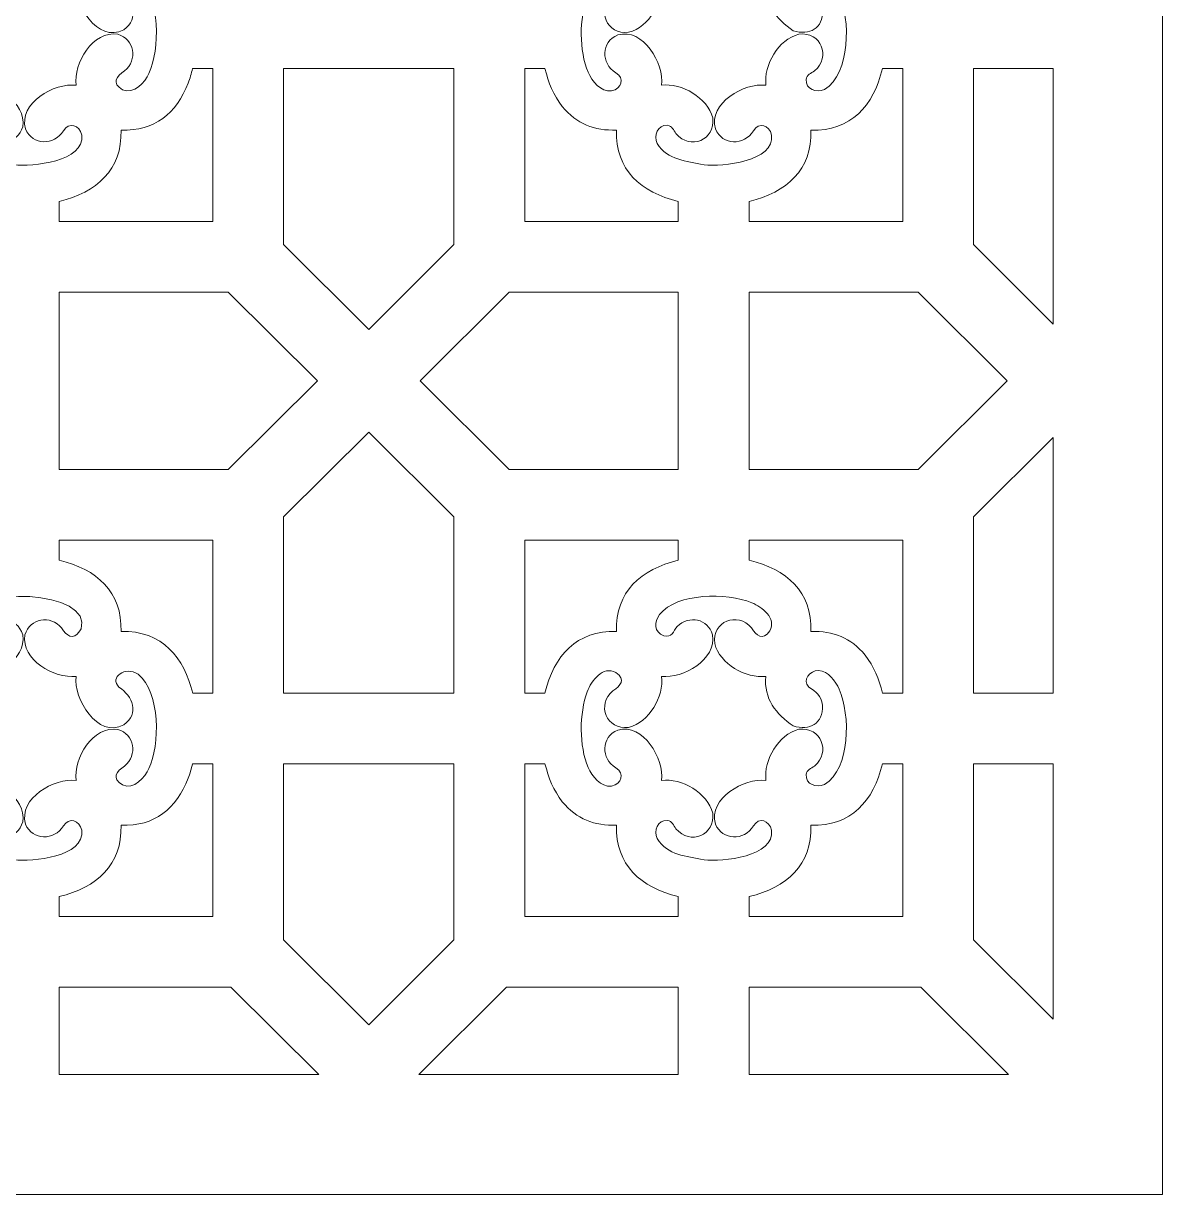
# Model space of a CAD drawing. Header units: centimetres. Extents: x -7 to 6.2, y -13 to 12.8.
# Drawn here: x -0.43 to 6.16, y -12.95 to -6.17 of the extents above; entities that cross this region are included whole.
import ezdxf

# ---------------------------------------------------------------- set-up
doc = ezdxf.new("R2010")
doc.units = ezdxf.units.CM
doc.header["$MEASUREMENT"] = 0
doc.layers.add('layer 1', color=7, linetype='Continuous')

msp = doc.modelspace()

# ---------------------------------------------------------------- linework, layer by layer
at = {"layer": 'layer 1', "color": 242, "lineweight": 9}
for points, knots in [([(-7.02259, -12.95048), (-7.02259, -12.95048), (-7.02259, 12.77843), (-7.02259, 12.77843), (-7.02259, 12.77843), (-7.02259, 12.77843), (6.15555, 12.77843), (6.15555, 12.77843), (6.15555, 12.77843), (6.15555, 12.77843), (6.15555, -12.95048), (6.15555, -12.95048), (6.15555, -12.95048), (6.15555, -12.95048), (-7.02259, -12.95048), (-7.02259, -12.95048)], [0, 0, 0, 0, 0.2, 0.2, 0.2, 0.2, 0.4, 0.4, 0.4, 0.4, 0.6, 0.6, 0.6, 0.6, 1, 1, 1, 1]), ([(-1.16327, -6.01751), (-1.20852, -6.14046), (-1.21087, -6.33498), (-1.15766, -6.45576), (-1.15766, -6.45576), (-1.06972, -6.65535), (-0.89625, -6.51973), (-0.99736, -6.45835), (-0.99736, -6.45835), (-1.08393, -6.4058), (-1.08476, -6.27966), (-0.98677, -6.23967), (-0.98677, -6.23967), (-0.83732, -6.19734), (-0.71756, -6.40614), (-0.73331, -6.53098), (-0.73331, -6.53098), (-0.60998, -6.51542), (-0.41312, -6.62786), (-0.43765, -6.77156), (-0.43765, -6.77156), (-0.46557, -6.86951), (-0.5855, -6.8873), (-0.65006, -6.81089), (-0.65006, -6.81089), (-0.68118, -6.76521), (-0.72035, -6.73284), (-0.75945, -6.79946), (-0.75945, -6.79946), (-0.79043, -6.86651), (-0.71605, -6.92562), (-0.66435, -6.95102), (-0.66435, -6.95102), (-0.66435, -6.95102), (-0.48743, -6.99137), (-0.48743, -6.99137), (-0.48743, -6.99137), (-0.38349, -7.00221), (-0.07726, -6.97412), (-0.09629, -6.81908), (-0.09629, -6.81908), (-0.10979, -6.76107), (-0.17008, -6.74178), (-0.20202, -6.79419), (-0.20202, -6.79419), (-0.25485, -6.88091), (-0.38159, -6.88071), (-0.42139, -6.78362), (-0.42139, -6.78362), (-0.46383, -6.63493), (-0.25417, -6.5148), (-0.12916, -6.53098), (-0.12916, -6.53098), (-0.14482, -6.40525), (-0.03188, -6.2118), (0.11217, -6.23623), (0.11217, -6.23623), (0.21043, -6.26405), (0.22829, -6.38365), (0.15162, -6.44798), (0.15162, -6.44798), (0.10579, -6.47902), (0.07337, -6.51802), (0.14016, -6.55703), (0.14016, -6.55703), (0.20672, -6.58756), (0.26847, -6.51306), (0.2922, -6.46223), (0.2922, -6.46223), (0.35581, -6.32601), (0.36014, -6.02343), (0.22942, -5.91686), (0.22942, -5.91686), (0.15562, -5.86678), (0.06183, -5.93489), (0.119, -5.99056), (0.119, -5.99056), (0.1988, -6.04476), (0.24024, -6.14345), (0.1466, -6.20941), (0.1466, -6.20941), (-0.00551, -6.29259), (-0.1449, -6.05655), (-0.12916, -5.92871), (-0.12916, -5.92871), (-0.25534, -5.94414), (-0.44929, -5.8319), (-0.42483, -5.68813), (-0.42483, -5.68813), (-0.3969, -5.59017), (-0.2769, -5.57235), (-0.21241, -5.64881), (-0.21241, -5.64881), (-0.18283, -5.69224), (-0.1498, -5.72589), (-0.10653, -5.66619), (-0.10653, -5.66619), (-0.10653, -5.66619), (-0.10013, -5.65394), (-0.10013, -5.65394), (-0.10013, -5.65394), (-0.02445, -5.43444), (-0.74492, -5.38562), (-0.76718, -5.62609), (-0.76718, -5.62609), (-0.76616, -5.69365), (-0.69917, -5.72216), (-0.66047, -5.6655), (-0.66047, -5.6655), (-0.60897, -5.56979), (-0.46725, -5.58422), (-0.43765, -5.68812), (-0.43765, -5.68812), (-0.41306, -5.8322), (-0.6092, -5.94398), (-0.73331, -5.92871), (-0.73331, -5.92871), (-0.71726, -6.05433), (-0.83083, -6.24779), (-0.97465, -6.22345), (-0.97465, -6.22345), (-1.0729, -6.19558), (-1.09079, -6.07601), (-1.01409, -6.01169), (-1.01409, -6.01169), (-0.97052, -5.9822), (-0.93675, -5.94927), (-0.99665, -5.90614), (-0.99665, -5.90614), (-1.07405, -5.86587), (-1.13787, -5.95369), (-1.16327, -6.01751)], [0, 0, 0, 0, 0.0294118, 0.0294118, 0.0294118, 0.0294118, 0.0588235, 0.0588235, 0.0588235, 0.0588235, 0.0882353, 0.0882353, 0.0882353, 0.0882353, 0.1176471, 0.1176471, 0.1176471, 0.1176471, 0.1470588, 0.1470588, 0.1470588, 0.1470588, 0.1764706, 0.1764706, 0.1764706, 0.1764706, 0.2058824, 0.2058824, 0.2058824, 0.2058824, 0.2352941, 0.2352941, 0.2352941, 0.2352941, 0.2647059, 0.2647059, 0.2647059, 0.2647059, 0.2941176, 0.2941176, 0.2941176, 0.2941176, 0.3235294, 0.3235294, 0.3235294, 0.3235294, 0.3529412, 0.3529412, 0.3529412, 0.3529412, 0.3823529, 0.3823529, 0.3823529, 0.3823529, 0.4117647, 0.4117647, 0.4117647, 0.4117647, 0.4411765, 0.4411765, 0.4411765, 0.4411765, 0.4705882, 0.4705882, 0.4705882, 0.4705882, 0.5, 0.5, 0.5, 0.5, 0.5294118, 0.5294118, 0.5294118, 0.5294118, 0.5588235, 0.5588235, 0.5588235, 0.5588235, 0.5882353, 0.5882353, 0.5882353, 0.5882353, 0.6176471, 0.6176471, 0.6176471, 0.6176471, 0.6470588, 0.6470588, 0.6470588, 0.6470588, 0.6764706, 0.6764706, 0.6764706, 0.6764706, 0.7058824, 0.7058824, 0.7058824, 0.7058824, 0.7352941, 0.7352941, 0.7352941, 0.7352941, 0.7647059, 0.7647059, 0.7647059, 0.7647059, 0.7941176, 0.7941176, 0.7941176, 0.7941176, 0.8235294, 0.8235294, 0.8235294, 0.8235294, 0.8529412, 0.8529412, 0.8529412, 0.8529412, 0.8823529, 0.8823529, 0.8823529, 0.8823529, 0.9117647, 0.9117647, 0.9117647, 0.9117647, 0.9411765, 0.9411765, 0.9411765, 0.9411765, 1, 1, 1, 1]), ([(2.82737, -6.01751), (2.78106, -6.14336), (2.78009, -6.33229), (2.83298, -6.45576), (2.83298, -6.45576), (2.8566, -6.50698), (2.90502, -6.57153), (2.9683, -6.56375), (2.9683, -6.56375), (3.02653, -6.55029), (3.04657, -6.49082), (2.99328, -6.45835), (2.99328, -6.45835), (2.90598, -6.40515), (2.90587, -6.27966), (3.00387, -6.23967), (3.00387, -6.23967), (3.15329, -6.19734), (3.27308, -6.40612), (3.25733, -6.53098), (3.25733, -6.53098), (3.37479, -6.51616), (3.52313, -6.60317), (3.55389, -6.72044), (3.55389, -6.72044), (3.57004, -6.8491), (3.42243, -6.90774), (3.34058, -6.81089), (3.34058, -6.81089), (3.32651, -6.79024), (3.31887, -6.76729), (3.29148, -6.7625), (3.29148, -6.7625), (3.23311, -6.75937), (3.21304, -6.82241), (3.23271, -6.86789), (3.23271, -6.86789), (3.29391, -6.96662), (3.39869, -6.96753), (3.50321, -6.99137), (3.50321, -6.99137), (3.61055, -7.00256), (3.91307, -6.97156), (3.89436, -6.81908), (3.89436, -6.81908), (3.88085, -6.76104), (3.82119, -6.74107), (3.78863, -6.79419), (3.78863, -6.79419), (3.73504, -6.88158), (3.60904, -6.88067), (3.56926, -6.78362), (3.56926, -6.78362), (3.52681, -6.63494), (3.73645, -6.51479), (3.86148, -6.53098), (3.86148, -6.53098), (3.8467, -6.4123), (3.93354, -6.26605), (4.05154, -6.23533), (4.05154, -6.23533), (4.18057, -6.21925), (4.23948, -6.36641), (4.14226, -6.44798), (4.14226, -6.44798), (4.12156, -6.462), (4.09854, -6.46962), (4.09373, -6.49692), (4.09373, -6.49692), (4.09062, -6.55511), (4.1538, -6.57512), (4.19945, -6.55552), (4.19945, -6.55552), (4.35229, -6.46127), (4.34902, -6.15151), (4.28582, -6.00391), (4.28582, -6.00391), (4.26363, -5.95573), (4.22249, -5.90023), (4.16505, -5.89495), (4.16505, -5.89495), (4.11584, -5.89572), (4.06755, -5.94958), (4.10964, -5.99056), (4.10964, -5.99056), (4.15232, -6.01955), (4.18035, -6.03886), (4.18916, -6.09561), (4.18916, -6.09561), (4.19275, -6.20476), (4.11319, -6.24348), (4.01892, -6.21587), (4.01892, -6.21587), (3.92198, -6.14749), (3.84566, -6.05722), (3.86148, -5.92871), (3.86148, -5.92871), (3.74238, -5.94327), (3.59571, -5.857), (3.5649, -5.73923), (3.5649, -5.73923), (3.54882, -5.61057), (3.69647, -5.55186), (3.77823, -5.64881), (3.77823, -5.64881), (3.8078, -5.69222), (3.84083, -5.72591), (3.88411, -5.66619), (3.88411, -5.66619), (3.92332, -5.59116), (3.83925, -5.52833), (3.77935, -5.50285), (3.77935, -5.50285), (3.63293, -5.4451), (3.35046, -5.44308), (3.24545, -5.57124), (3.24545, -5.57124), (3.21537, -5.6153), (3.21211, -5.67138), (3.27054, -5.6946), (3.27054, -5.6946), (3.3161, -5.70754), (3.32579, -5.66631), (3.34816, -5.63982), (3.34816, -5.63982), (3.41616, -5.57391), (3.52635, -5.59459), (3.55299, -5.68812), (3.55299, -5.68812), (3.57758, -5.83222), (3.3814, -5.94398), (3.25733, -5.92871), (3.25733, -5.92871), (3.27247, -6.04718), (3.1849, -6.19374), (3.06726, -6.22436), (3.06726, -6.22436), (2.93817, -6.24039), (2.87934, -6.09321), (2.97655, -6.01169), (2.97655, -6.01169), (3.02011, -5.98221), (3.05389, -5.94927), (2.99399, -5.90614), (2.99399, -5.90614), (2.91666, -5.86593), (2.8526, -5.9541), (2.82737, -6.01751)], [0, 0, 0, 0, 0.0263158, 0.0263158, 0.0263158, 0.0263158, 0.0526316, 0.0526316, 0.0526316, 0.0526316, 0.0789474, 0.0789474, 0.0789474, 0.0789474, 0.1052632, 0.1052632, 0.1052632, 0.1052632, 0.1315789, 0.1315789, 0.1315789, 0.1315789, 0.1578947, 0.1578947, 0.1578947, 0.1578947, 0.1842105, 0.1842105, 0.1842105, 0.1842105, 0.2105263, 0.2105263, 0.2105263, 0.2105263, 0.2368421, 0.2368421, 0.2368421, 0.2368421, 0.2631579, 0.2631579, 0.2631579, 0.2631579, 0.2894737, 0.2894737, 0.2894737, 0.2894737, 0.3157895, 0.3157895, 0.3157895, 0.3157895, 0.3421053, 0.3421053, 0.3421053, 0.3421053, 0.3684211, 0.3684211, 0.3684211, 0.3684211, 0.3947368, 0.3947368, 0.3947368, 0.3947368, 0.4210526, 0.4210526, 0.4210526, 0.4210526, 0.4473684, 0.4473684, 0.4473684, 0.4473684, 0.4736842, 0.4736842, 0.4736842, 0.4736842, 0.5, 0.5, 0.5, 0.5, 0.5263158, 0.5263158, 0.5263158, 0.5263158, 0.5526316, 0.5526316, 0.5526316, 0.5526316, 0.5789474, 0.5789474, 0.5789474, 0.5789474, 0.6052632, 0.6052632, 0.6052632, 0.6052632, 0.6315789, 0.6315789, 0.6315789, 0.6315789, 0.6578947, 0.6578947, 0.6578947, 0.6578947, 0.6842105, 0.6842105, 0.6842105, 0.6842105, 0.7105263, 0.7105263, 0.7105263, 0.7105263, 0.7368421, 0.7368421, 0.7368421, 0.7368421, 0.7631579, 0.7631579, 0.7631579, 0.7631579, 0.7894737, 0.7894737, 0.7894737, 0.7894737, 0.8157895, 0.8157895, 0.8157895, 0.8157895, 0.8421053, 0.8421053, 0.8421053, 0.8421053, 0.8684211, 0.8684211, 0.8684211, 0.8684211, 0.8947368, 0.8947368, 0.8947368, 0.8947368, 0.9210526, 0.9210526, 0.9210526, 0.9210526, 0.9473684, 0.9473684, 0.9473684, 0.9473684, 1, 1, 1, 1]), ([(0.54428, -6.4341), (0.54428, -6.4341), (0.6616, -6.4341), (0.6616, -6.4341), (0.6616, -6.4341), (0.6616, -6.4341), (0.6616, -7.3192), (0.6616, -7.3192), (0.6616, -7.3192), (0.6616, -7.3192), (-0.22627, -7.3192), (-0.22627, -7.3192), (-0.22627, -7.3192), (-0.22627, -7.3192), (-0.22627, -7.20308), (-0.22627, -7.20308), (-0.22627, -7.20308), (-0.0111, -7.15071), (0.1393, -7.02144), (0.13097, -6.79031), (0.13097, -6.79031), (0.3258, -6.79723), (0.44993, -6.69517), (0.52008, -6.518), (0.52008, -6.518), (0.52945, -6.49156), (0.53754, -6.4634), (0.54428, -6.4341)], [0, 0, 0, 0, 0.125, 0.125, 0.125, 0.125, 0.25, 0.25, 0.25, 0.25, 0.375, 0.375, 0.375, 0.375, 0.5, 0.5, 0.5, 0.5, 0.625, 0.625, 0.625, 0.625, 0.75, 0.75, 0.75, 0.75, 1, 1, 1, 1]), ([(1.07139, -6.4341), (1.07139, -6.4341), (2.05692, -6.4341), (2.05692, -6.4341), (2.05692, -6.4341), (2.05692, -6.4341), (2.05692, -7.45347), (2.05692, -7.45347), (2.05692, -7.45347), (2.05692, -7.45347), (1.56415, -7.9447), (1.56415, -7.9447), (1.56415, -7.9447), (1.56415, -7.9447), (1.07139, -7.45347), (1.07139, -7.45347), (1.07139, -7.45347), (1.07139, -7.45347), (1.07139, -6.4341), (1.07139, -6.4341)], [0, 0, 0, 0, 0.1666667, 0.1666667, 0.1666667, 0.1666667, 0.3333333, 0.3333333, 0.3333333, 0.3333333, 0.5, 0.5, 0.5, 0.5, 0.6666667, 0.6666667, 0.6666667, 0.6666667, 1, 1, 1, 1]), ([(2.46671, -6.4341), (2.46671, -6.4341), (2.5831, -6.4341), (2.5831, -6.4341), (2.5831, -6.4341), (2.60316, -6.51602), (2.63277, -6.58728), (2.68354, -6.65466), (2.68354, -6.65466), (2.76756, -6.75448), (2.86786, -6.79491), (2.99718, -6.79031), (2.99718, -6.79031), (2.98894, -7.0208), (3.13917, -7.15191), (3.35458, -7.20289), (3.35458, -7.20289), (3.35458, -7.20289), (3.35458, -7.3192), (3.35458, -7.3192), (3.35458, -7.3192), (3.35458, -7.3192), (2.46671, -7.3192), (2.46671, -7.3192), (2.46671, -7.3192), (2.46671, -7.3192), (2.46671, -6.4341), (2.46671, -6.4341)], [0, 0, 0, 0, 0.125, 0.125, 0.125, 0.125, 0.25, 0.25, 0.25, 0.25, 0.375, 0.375, 0.375, 0.375, 0.5, 0.5, 0.5, 0.5, 0.625, 0.625, 0.625, 0.625, 0.75, 0.75, 0.75, 0.75, 1, 1, 1, 1]), ([(4.53548, -6.4341), (4.53548, -6.4341), (4.65224, -6.4341), (4.65224, -6.4341), (4.65224, -6.4341), (4.65224, -6.4341), (4.65224, -7.3192), (4.65224, -7.3192), (4.65224, -7.3192), (4.65224, -7.3192), (3.76437, -7.3192), (3.76437, -7.3192), (3.76437, -7.3192), (3.76437, -7.3192), (3.76437, -7.20308), (3.76437, -7.20308), (3.76437, -7.20308), (3.97951, -7.15072), (4.12994, -7.02145), (4.12161, -6.79031), (4.12161, -6.79031), (4.35279, -6.79852), (4.48433, -6.6488), (4.53548, -6.4341)], [0, 0, 0, 0, 0.1428571, 0.1428571, 0.1428571, 0.1428571, 0.2857143, 0.2857143, 0.2857143, 0.2857143, 0.4285714, 0.4285714, 0.4285714, 0.4285714, 0.5714286, 0.5714286, 0.5714286, 0.5714286, 0.7142857, 0.7142857, 0.7142857, 0.7142857, 1, 1, 1, 1]), ([(5.52302, -6.4341), (5.52302, -6.4341), (5.06203, -6.4341), (5.06203, -6.4341), (5.06203, -6.4341), (5.06203, -6.4341), (5.06203, -7.45347), (5.06203, -7.45347), (5.06203, -7.45347), (5.06203, -7.45347), (5.52302, -7.91302), (5.52302, -7.91302), (5.52302, -7.91302), (5.52302, -7.91302), (5.52302, -6.4341), (5.52302, -6.4341)], [0, 0, 0, 0, 0.2, 0.2, 0.2, 0.2, 0.4, 0.4, 0.4, 0.4, 0.6, 0.6, 0.6, 0.6, 1, 1, 1, 1]), ([(-0.22627, -7.72771), (-0.22627, -7.72771), (-0.22627, -8.75475), (-0.22627, -8.75475), (-0.22627, -8.75475), (-0.22627, -8.75475), (0.75156, -8.75475), (0.75156, -8.75475), (0.75156, -8.75475), (0.75156, -8.75475), (1.26669, -8.24123), (1.26669, -8.24123), (1.26669, -8.24123), (1.26669, -8.24123), (0.75156, -7.72771), (0.75156, -7.72771), (0.75156, -7.72771), (0.75156, -7.72771), (-0.22627, -7.72771), (-0.22627, -7.72771)], [0, 0, 0, 0, 0.1666667, 0.1666667, 0.1666667, 0.1666667, 0.3333333, 0.3333333, 0.3333333, 0.3333333, 0.5, 0.5, 0.5, 0.5, 0.6666667, 0.6666667, 0.6666667, 0.6666667, 1, 1, 1, 1]), ([(3.35458, -8.75475), (3.35458, -8.75475), (3.35458, -7.72771), (3.35458, -7.72771), (3.35458, -7.72771), (3.35458, -7.72771), (2.37674, -7.72771), (2.37674, -7.72771), (2.37674, -7.72771), (2.37674, -7.72771), (1.86161, -8.24123), (1.86161, -8.24123), (1.86161, -8.24123), (1.86161, -8.24123), (2.37674, -8.75475), (2.37674, -8.75475), (2.37674, -8.75475), (2.37674, -8.75475), (3.35458, -8.75475), (3.35458, -8.75475)], [0, 0, 0, 0, 0.1666667, 0.1666667, 0.1666667, 0.1666667, 0.3333333, 0.3333333, 0.3333333, 0.3333333, 0.5, 0.5, 0.5, 0.5, 0.6666667, 0.6666667, 0.6666667, 0.6666667, 1, 1, 1, 1]), ([(3.76437, -7.72771), (3.76437, -7.72771), (3.76437, -8.75475), (3.76437, -8.75475), (3.76437, -8.75475), (3.76437, -8.75475), (4.7422, -8.75475), (4.7422, -8.75475), (4.7422, -8.75475), (4.7422, -8.75475), (5.25733, -8.24123), (5.25733, -8.24123), (5.25733, -8.24123), (5.25733, -8.24123), (4.7422, -7.72771), (4.7422, -7.72771), (4.7422, -7.72771), (4.7422, -7.72771), (3.76437, -7.72771), (3.76437, -7.72771)], [0, 0, 0, 0, 0.1666667, 0.1666667, 0.1666667, 0.1666667, 0.3333333, 0.3333333, 0.3333333, 0.3333333, 0.5, 0.5, 0.5, 0.5, 0.6666667, 0.6666667, 0.6666667, 0.6666667, 1, 1, 1, 1]), ([(2.05692, -10.04836), (2.05692, -10.04836), (1.07139, -10.04836), (1.07139, -10.04836), (1.07139, -10.04836), (1.07139, -10.04836), (1.07139, -9.029), (1.07139, -9.029), (1.07139, -9.029), (1.07139, -9.029), (1.56415, -8.53777), (1.56415, -8.53777), (1.56415, -8.53777), (1.56415, -8.53777), (2.05692, -9.029), (2.05692, -9.029), (2.05692, -9.029), (2.05692, -9.029), (2.05692, -10.04836), (2.05692, -10.04836)], [0, 0, 0, 0, 0.1666667, 0.1666667, 0.1666667, 0.1666667, 0.3333333, 0.3333333, 0.3333333, 0.3333333, 0.5, 0.5, 0.5, 0.5, 0.6666667, 0.6666667, 0.6666667, 0.6666667, 1, 1, 1, 1]), ([(5.52302, -8.56944), (5.52302, -8.56944), (5.06203, -9.029), (5.06203, -9.029), (5.06203, -9.029), (5.06203, -9.029), (5.06203, -10.04836), (5.06203, -10.04836), (5.06203, -10.04836), (5.06203, -10.04836), (5.52302, -10.04836), (5.52302, -10.04836), (5.52302, -10.04836), (5.52302, -10.04836), (5.52302, -8.56944), (5.52302, -8.56944)], [0, 0, 0, 0, 0.2, 0.2, 0.2, 0.2, 0.4, 0.4, 0.4, 0.4, 0.6, 0.6, 0.6, 0.6, 1, 1, 1, 1]), ([(0.6616, -10.04836), (0.6616, -10.04836), (0.54547, -10.04836), (0.54547, -10.04836), (0.54547, -10.04836), (0.49791, -9.84721), (0.37034, -9.68359), (0.13097, -9.69215), (0.13097, -9.69215), (0.13927, -9.46176), (-0.01099, -9.33056), (-0.22627, -9.27961), (-0.22627, -9.27961), (-0.22627, -9.27961), (-0.22627, -9.16326), (-0.22627, -9.16326), (-0.22627, -9.16326), (-0.22627, -9.16326), (0.6616, -9.16326), (0.6616, -9.16326), (0.6616, -9.16326), (0.6616, -9.16326), (0.6616, -10.04836), (0.6616, -10.04836)], [0, 0, 0, 0, 0.1428571, 0.1428571, 0.1428571, 0.1428571, 0.2857143, 0.2857143, 0.2857143, 0.2857143, 0.4285714, 0.4285714, 0.4285714, 0.4285714, 0.5714286, 0.5714286, 0.5714286, 0.5714286, 0.7142857, 0.7142857, 0.7142857, 0.7142857, 1, 1, 1, 1]), ([(2.58307, -10.04836), (2.58307, -10.04836), (2.46671, -10.04836), (2.46671, -10.04836), (2.46671, -10.04836), (2.46671, -10.04836), (2.46671, -9.16326), (2.46671, -9.16326), (2.46671, -9.16326), (2.46671, -9.16326), (3.35458, -9.16326), (3.35458, -9.16326), (3.35458, -9.16326), (3.35458, -9.16326), (3.35458, -9.27935), (3.35458, -9.27935), (3.35458, -9.27935), (3.13953, -9.33167), (2.98893, -9.46121), (2.99718, -9.69215), (2.99718, -9.69215), (2.76556, -9.68386), (2.635, -9.83381), (2.58307, -10.04836)], [0, 0, 0, 0, 0.1428571, 0.1428571, 0.1428571, 0.1428571, 0.2857143, 0.2857143, 0.2857143, 0.2857143, 0.4285714, 0.4285714, 0.4285714, 0.4285714, 0.5714286, 0.5714286, 0.5714286, 0.5714286, 0.7142857, 0.7142857, 0.7142857, 0.7142857, 1, 1, 1, 1]), ([(4.65224, -10.04836), (4.65224, -10.04836), (4.5357, -10.04836), (4.5357, -10.04836), (4.5357, -10.04836), (4.51566, -9.96652), (4.48616, -9.89555), (4.43559, -9.8282), (4.43559, -9.8282), (4.35154, -9.72809), (4.25111, -9.68752), (4.12161, -9.69215), (4.12161, -9.69215), (4.12992, -9.46175), (3.97963, -9.33056), (3.76437, -9.27961), (3.76437, -9.27961), (3.76437, -9.27961), (3.76437, -9.16326), (3.76437, -9.16326), (3.76437, -9.16326), (3.76437, -9.16326), (4.65224, -9.16326), (4.65224, -9.16326), (4.65224, -9.16326), (4.65224, -9.16326), (4.65224, -10.04836), (4.65224, -10.04836)], [0, 0, 0, 0, 0.125, 0.125, 0.125, 0.125, 0.25, 0.25, 0.25, 0.25, 0.375, 0.375, 0.375, 0.375, 0.5, 0.5, 0.5, 0.5, 0.625, 0.625, 0.625, 0.625, 0.75, 0.75, 0.75, 0.75, 1, 1, 1, 1]), ([(-1.16327, -10.04029), (-1.20852, -10.16324), (-1.21087, -10.35775), (-1.15766, -10.47853), (-1.15766, -10.47853), (-1.06972, -10.67812), (-0.89625, -10.54251), (-0.99736, -10.48113), (-0.99736, -10.48113), (-1.08393, -10.42857), (-1.08476, -10.30243), (-0.98677, -10.26244), (-0.98677, -10.26244), (-0.83732, -10.22011), (-0.71756, -10.42891), (-0.73331, -10.55375), (-0.73331, -10.55375), (-0.60998, -10.53819), (-0.41312, -10.65064), (-0.43765, -10.79434), (-0.43765, -10.79434), (-0.46557, -10.89228), (-0.5855, -10.91007), (-0.65006, -10.83367), (-0.65006, -10.83367), (-0.68118, -10.78798), (-0.72035, -10.75562), (-0.75945, -10.82224), (-0.75945, -10.82224), (-0.79043, -10.88929), (-0.71605, -10.9484), (-0.66435, -10.9738), (-0.66435, -10.9738), (-0.66435, -10.9738), (-0.48743, -11.01415), (-0.48743, -11.01415), (-0.48743, -11.01415), (-0.38349, -11.02498), (-0.07726, -10.9969), (-0.09629, -10.84185), (-0.09629, -10.84185), (-0.10979, -10.78385), (-0.17008, -10.76455), (-0.20202, -10.81696), (-0.20202, -10.81696), (-0.25485, -10.90368), (-0.38159, -10.90348), (-0.42139, -10.8064), (-0.42139, -10.8064), (-0.46383, -10.65771), (-0.25417, -10.53757), (-0.12916, -10.55375), (-0.12916, -10.55375), (-0.14482, -10.42802), (-0.03188, -10.23458), (0.11217, -10.25901), (0.11217, -10.25901), (0.21043, -10.28682), (0.22829, -10.40643), (0.15162, -10.47076), (0.15162, -10.47076), (0.10579, -10.50179), (0.07337, -10.54079), (0.14016, -10.5798), (0.14016, -10.5798), (0.20672, -10.61034), (0.26847, -10.53584), (0.2922, -10.485), (0.2922, -10.485), (0.35581, -10.34878), (0.36014, -10.0462), (0.22942, -9.93964), (0.22942, -9.93964), (0.15562, -9.88956), (0.06183, -9.95766), (0.119, -10.01333), (0.119, -10.01333), (0.1988, -10.06753), (0.24024, -10.16622), (0.1466, -10.23219), (0.1466, -10.23219), (-0.00551, -10.31537), (-0.1449, -10.07933), (-0.12916, -9.95148), (-0.12916, -9.95148), (-0.25534, -9.96691), (-0.44929, -9.85468), (-0.42483, -9.71091), (-0.42483, -9.71091), (-0.3969, -9.61295), (-0.2769, -9.59512), (-0.21241, -9.67159), (-0.21241, -9.67159), (-0.18283, -9.71502), (-0.1498, -9.74866), (-0.10653, -9.68896), (-0.10653, -9.68896), (-0.10653, -9.68896), (-0.10013, -9.67671), (-0.10013, -9.67671), (-0.10013, -9.67671), (-0.02445, -9.45722), (-0.74492, -9.40839), (-0.76718, -9.64887), (-0.76718, -9.64887), (-0.76616, -9.71642), (-0.69917, -9.74493), (-0.66047, -9.68828), (-0.66047, -9.68828), (-0.60897, -9.59257), (-0.46725, -9.607), (-0.43765, -9.7109), (-0.43765, -9.7109), (-0.41306, -9.85497), (-0.6092, -9.96675), (-0.73331, -9.95148), (-0.73331, -9.95148), (-0.71726, -10.0771), (-0.83083, -10.27056), (-0.97465, -10.24623), (-0.97465, -10.24623), (-1.0729, -10.21836), (-1.09079, -10.09878), (-1.01409, -10.03447), (-1.01409, -10.03447), (-0.97052, -10.00497), (-0.93675, -9.97205), (-0.99665, -9.92892), (-0.99665, -9.92892), (-1.07405, -9.88864), (-1.13787, -9.97646), (-1.16327, -10.04029)], [0, 0, 0, 0, 0.0294118, 0.0294118, 0.0294118, 0.0294118, 0.0588235, 0.0588235, 0.0588235, 0.0588235, 0.0882353, 0.0882353, 0.0882353, 0.0882353, 0.1176471, 0.1176471, 0.1176471, 0.1176471, 0.1470588, 0.1470588, 0.1470588, 0.1470588, 0.1764706, 0.1764706, 0.1764706, 0.1764706, 0.2058824, 0.2058824, 0.2058824, 0.2058824, 0.2352941, 0.2352941, 0.2352941, 0.2352941, 0.2647059, 0.2647059, 0.2647059, 0.2647059, 0.2941176, 0.2941176, 0.2941176, 0.2941176, 0.3235294, 0.3235294, 0.3235294, 0.3235294, 0.3529412, 0.3529412, 0.3529412, 0.3529412, 0.3823529, 0.3823529, 0.3823529, 0.3823529, 0.4117647, 0.4117647, 0.4117647, 0.4117647, 0.4411765, 0.4411765, 0.4411765, 0.4411765, 0.4705882, 0.4705882, 0.4705882, 0.4705882, 0.5, 0.5, 0.5, 0.5, 0.5294118, 0.5294118, 0.5294118, 0.5294118, 0.5588235, 0.5588235, 0.5588235, 0.5588235, 0.5882353, 0.5882353, 0.5882353, 0.5882353, 0.6176471, 0.6176471, 0.6176471, 0.6176471, 0.6470588, 0.6470588, 0.6470588, 0.6470588, 0.6764706, 0.6764706, 0.6764706, 0.6764706, 0.7058824, 0.7058824, 0.7058824, 0.7058824, 0.7352941, 0.7352941, 0.7352941, 0.7352941, 0.7647059, 0.7647059, 0.7647059, 0.7647059, 0.7941176, 0.7941176, 0.7941176, 0.7941176, 0.8235294, 0.8235294, 0.8235294, 0.8235294, 0.8529412, 0.8529412, 0.8529412, 0.8529412, 0.8823529, 0.8823529, 0.8823529, 0.8823529, 0.9117647, 0.9117647, 0.9117647, 0.9117647, 0.9411765, 0.9411765, 0.9411765, 0.9411765, 1, 1, 1, 1]), ([(2.82737, -10.04029), (2.78106, -10.16613), (2.78009, -10.35506), (2.83298, -10.47853), (2.83298, -10.47853), (2.8566, -10.52976), (2.90502, -10.59431), (2.9683, -10.58652), (2.9683, -10.58652), (3.02653, -10.57307), (3.04657, -10.51359), (2.99328, -10.48113), (2.99328, -10.48113), (2.90598, -10.42792), (2.90587, -10.30243), (3.00387, -10.26244), (3.00387, -10.26244), (3.15329, -10.22012), (3.27308, -10.42889), (3.25733, -10.55375), (3.25733, -10.55375), (3.37479, -10.53893), (3.52313, -10.62594), (3.55389, -10.74322), (3.55389, -10.74322), (3.57004, -10.87188), (3.42243, -10.93051), (3.34058, -10.83367), (3.34058, -10.83367), (3.32651, -10.81301), (3.31887, -10.79007), (3.29148, -10.78528), (3.29148, -10.78528), (3.23311, -10.78215), (3.21304, -10.84518), (3.23271, -10.89067), (3.23271, -10.89067), (3.29391, -10.98939), (3.39869, -10.99031), (3.50321, -11.01415), (3.50321, -11.01415), (3.61055, -11.02534), (3.91307, -10.99433), (3.89436, -10.84185), (3.89436, -10.84185), (3.88085, -10.78382), (3.82119, -10.76385), (3.78863, -10.81696), (3.78863, -10.81696), (3.73504, -10.90436), (3.60904, -10.90345), (3.56926, -10.8064), (3.56926, -10.8064), (3.52681, -10.65771), (3.73645, -10.53757), (3.86148, -10.55375), (3.86148, -10.55375), (3.8467, -10.43508), (3.93354, -10.28882), (4.05154, -10.25811), (4.05154, -10.25811), (4.18057, -10.24203), (4.23948, -10.38919), (4.14226, -10.47076), (4.14226, -10.47076), (4.12156, -10.48478), (4.09854, -10.49239), (4.09373, -10.5197), (4.09373, -10.5197), (4.09062, -10.57788), (4.1538, -10.5979), (4.19945, -10.57829), (4.19945, -10.57829), (4.35229, -10.48405), (4.34902, -10.17429), (4.28582, -10.02668), (4.28582, -10.02668), (4.26363, -9.97851), (4.22249, -9.92301), (4.16505, -9.91772), (4.16505, -9.91772), (4.11584, -9.91849), (4.06755, -9.97235), (4.10964, -10.01333), (4.10964, -10.01333), (4.15232, -10.04232), (4.18035, -10.06164), (4.18916, -10.11839), (4.18916, -10.11839), (4.19275, -10.22753), (4.11319, -10.26625), (4.01892, -10.23865), (4.01892, -10.23865), (3.92198, -10.17027), (3.84566, -10.08), (3.86148, -9.95148), (3.86148, -9.95148), (3.74238, -9.96605), (3.59571, -9.87977), (3.5649, -9.76201), (3.5649, -9.76201), (3.54882, -9.63335), (3.69647, -9.57463), (3.77823, -9.67159), (3.77823, -9.67159), (3.8078, -9.71499), (3.84083, -9.74868), (3.88411, -9.68896), (3.88411, -9.68896), (3.92332, -9.61393), (3.83925, -9.55111), (3.77935, -9.52562), (3.77935, -9.52562), (3.63293, -9.46787), (3.35046, -9.46585), (3.24545, -9.59402), (3.24545, -9.59402), (3.21537, -9.63808), (3.21211, -9.69415), (3.27054, -9.71738), (3.27054, -9.71738), (3.3161, -9.73032), (3.32579, -9.68909), (3.34816, -9.66259), (3.34816, -9.66259), (3.41616, -9.59669), (3.52635, -9.61737), (3.55299, -9.7109), (3.55299, -9.7109), (3.57758, -9.85499), (3.3814, -9.96675), (3.25733, -9.95148), (3.25733, -9.95148), (3.27247, -10.06996), (3.1849, -10.21652), (3.06726, -10.24713), (3.06726, -10.24713), (2.93817, -10.26317), (2.87934, -10.11599), (2.97655, -10.03447), (2.97655, -10.03447), (3.02011, -10.00498), (3.05389, -9.97205), (2.99399, -9.92892), (2.99399, -9.92892), (2.91666, -9.8887), (2.8526, -9.97688), (2.82737, -10.04029)], [0, 0, 0, 0, 0.0263158, 0.0263158, 0.0263158, 0.0263158, 0.0526316, 0.0526316, 0.0526316, 0.0526316, 0.0789474, 0.0789474, 0.0789474, 0.0789474, 0.1052632, 0.1052632, 0.1052632, 0.1052632, 0.1315789, 0.1315789, 0.1315789, 0.1315789, 0.1578947, 0.1578947, 0.1578947, 0.1578947, 0.1842105, 0.1842105, 0.1842105, 0.1842105, 0.2105263, 0.2105263, 0.2105263, 0.2105263, 0.2368421, 0.2368421, 0.2368421, 0.2368421, 0.2631579, 0.2631579, 0.2631579, 0.2631579, 0.2894737, 0.2894737, 0.2894737, 0.2894737, 0.3157895, 0.3157895, 0.3157895, 0.3157895, 0.3421053, 0.3421053, 0.3421053, 0.3421053, 0.3684211, 0.3684211, 0.3684211, 0.3684211, 0.3947368, 0.3947368, 0.3947368, 0.3947368, 0.4210526, 0.4210526, 0.4210526, 0.4210526, 0.4473684, 0.4473684, 0.4473684, 0.4473684, 0.4736842, 0.4736842, 0.4736842, 0.4736842, 0.5, 0.5, 0.5, 0.5, 0.5263158, 0.5263158, 0.5263158, 0.5263158, 0.5526316, 0.5526316, 0.5526316, 0.5526316, 0.5789474, 0.5789474, 0.5789474, 0.5789474, 0.6052632, 0.6052632, 0.6052632, 0.6052632, 0.6315789, 0.6315789, 0.6315789, 0.6315789, 0.6578947, 0.6578947, 0.6578947, 0.6578947, 0.6842105, 0.6842105, 0.6842105, 0.6842105, 0.7105263, 0.7105263, 0.7105263, 0.7105263, 0.7368421, 0.7368421, 0.7368421, 0.7368421, 0.7631579, 0.7631579, 0.7631579, 0.7631579, 0.7894737, 0.7894737, 0.7894737, 0.7894737, 0.8157895, 0.8157895, 0.8157895, 0.8157895, 0.8421053, 0.8421053, 0.8421053, 0.8421053, 0.8684211, 0.8684211, 0.8684211, 0.8684211, 0.8947368, 0.8947368, 0.8947368, 0.8947368, 0.9210526, 0.9210526, 0.9210526, 0.9210526, 0.9473684, 0.9473684, 0.9473684, 0.9473684, 1, 1, 1, 1]), ([(0.54428, -10.45688), (0.54428, -10.45688), (0.6616, -10.45688), (0.6616, -10.45688), (0.6616, -10.45688), (0.6616, -10.45688), (0.6616, -11.34197), (0.6616, -11.34197), (0.6616, -11.34197), (0.6616, -11.34197), (-0.22627, -11.34197), (-0.22627, -11.34197), (-0.22627, -11.34197), (-0.22627, -11.34197), (-0.22627, -11.22586), (-0.22627, -11.22586), (-0.22627, -11.22586), (-0.01111, -11.17349), (0.1393, -11.0442), (0.13097, -10.81309), (0.13097, -10.81309), (0.3258, -10.82), (0.44993, -10.71795), (0.52008, -10.54077), (0.52008, -10.54077), (0.52945, -10.51433), (0.53754, -10.48618), (0.54428, -10.45688)], [0, 0, 0, 0, 0.125, 0.125, 0.125, 0.125, 0.25, 0.25, 0.25, 0.25, 0.375, 0.375, 0.375, 0.375, 0.5, 0.5, 0.5, 0.5, 0.625, 0.625, 0.625, 0.625, 0.75, 0.75, 0.75, 0.75, 1, 1, 1, 1]), ([(1.07139, -10.45688), (1.07139, -10.45688), (2.05692, -10.45688), (2.05692, -10.45688), (2.05692, -10.45688), (2.05692, -10.45688), (2.05692, -11.47624), (2.05692, -11.47624), (2.05692, -11.47624), (2.05692, -11.47624), (1.56415, -11.96747), (1.56415, -11.96747), (1.56415, -11.96747), (1.56415, -11.96747), (1.07139, -11.47624), (1.07139, -11.47624), (1.07139, -11.47624), (1.07139, -11.47624), (1.07139, -10.45688), (1.07139, -10.45688)], [0, 0, 0, 0, 0.1666667, 0.1666667, 0.1666667, 0.1666667, 0.3333333, 0.3333333, 0.3333333, 0.3333333, 0.5, 0.5, 0.5, 0.5, 0.6666667, 0.6666667, 0.6666667, 0.6666667, 1, 1, 1, 1]), ([(2.46671, -10.45688), (2.46671, -10.45688), (2.5831, -10.45688), (2.5831, -10.45688), (2.5831, -10.45688), (2.60316, -10.5388), (2.63277, -10.61005), (2.68354, -10.67743), (2.68354, -10.67743), (2.76756, -10.77725), (2.86786, -10.81768), (2.99718, -10.81309), (2.99718, -10.81309), (2.98894, -11.04356), (3.13918, -11.1747), (3.35458, -11.22568), (3.35458, -11.22568), (3.35458, -11.22568), (3.35458, -11.34197), (3.35458, -11.34197), (3.35458, -11.34197), (3.35458, -11.34197), (2.46671, -11.34197), (2.46671, -11.34197), (2.46671, -11.34197), (2.46671, -11.34197), (2.46671, -10.45688), (2.46671, -10.45688)], [0, 0, 0, 0, 0.125, 0.125, 0.125, 0.125, 0.25, 0.25, 0.25, 0.25, 0.375, 0.375, 0.375, 0.375, 0.5, 0.5, 0.5, 0.5, 0.625, 0.625, 0.625, 0.625, 0.75, 0.75, 0.75, 0.75, 1, 1, 1, 1]), ([(4.53548, -10.45688), (4.53548, -10.45688), (4.65224, -10.45688), (4.65224, -10.45688), (4.65224, -10.45688), (4.65224, -10.45688), (4.65224, -11.34197), (4.65224, -11.34197), (4.65224, -11.34197), (4.65224, -11.34197), (3.76437, -11.34197), (3.76437, -11.34197), (3.76437, -11.34197), (3.76437, -11.34197), (3.76437, -11.22586), (3.76437, -11.22586), (3.76437, -11.22586), (3.97951, -11.1735), (4.12994, -11.04421), (4.12161, -10.81309), (4.12161, -10.81309), (4.35279, -10.82129), (4.48433, -10.67158), (4.53548, -10.45688)], [0, 0, 0, 0, 0.1428571, 0.1428571, 0.1428571, 0.1428571, 0.2857143, 0.2857143, 0.2857143, 0.2857143, 0.4285714, 0.4285714, 0.4285714, 0.4285714, 0.5714286, 0.5714286, 0.5714286, 0.5714286, 0.7142857, 0.7142857, 0.7142857, 0.7142857, 1, 1, 1, 1]), ([(5.52302, -10.45688), (5.52302, -10.45688), (5.06203, -10.45688), (5.06203, -10.45688), (5.06203, -10.45688), (5.06203, -10.45688), (5.06203, -11.47624), (5.06203, -11.47624), (5.06203, -11.47624), (5.06203, -11.47624), (5.52302, -11.93579), (5.52302, -11.93579), (5.52302, -11.93579), (5.52302, -11.93579), (5.52302, -10.45688), (5.52302, -10.45688)], [0, 0, 0, 0, 0.2, 0.2, 0.2, 0.2, 0.4, 0.4, 0.4, 0.4, 0.6, 0.6, 0.6, 0.6, 1, 1, 1, 1]), ([(-0.22627, -12.25633), (-0.22627, -12.25633), (1.27439, -12.25633), (1.27439, -12.25633), (1.27439, -12.25633), (1.27439, -12.25633), (0.76696, -11.75049), (0.76696, -11.75049), (0.76696, -11.75049), (0.76696, -11.75049), (-0.22627, -11.75049), (-0.22627, -11.75049), (-0.22627, -11.75049), (-0.22627, -11.75049), (-0.22627, -12.25633), (-0.22627, -12.25633)], [0, 0, 0, 0, 0.2, 0.2, 0.2, 0.2, 0.4, 0.4, 0.4, 0.4, 0.6, 0.6, 0.6, 0.6, 1, 1, 1, 1]), ([(1.85392, -12.25633), (1.85392, -12.25633), (3.35458, -12.25633), (3.35458, -12.25633), (3.35458, -12.25633), (3.35458, -12.25633), (3.35458, -11.75049), (3.35458, -11.75049), (3.35458, -11.75049), (3.35458, -11.75049), (2.36134, -11.75049), (2.36134, -11.75049), (2.36134, -11.75049), (2.36134, -11.75049), (1.85392, -12.25633), (1.85392, -12.25633)], [0, 0, 0, 0, 0.2, 0.2, 0.2, 0.2, 0.4, 0.4, 0.4, 0.4, 0.6, 0.6, 0.6, 0.6, 1, 1, 1, 1]), ([(3.76437, -12.25633), (3.76437, -12.25633), (5.26503, -12.25633), (5.26503, -12.25633), (5.26503, -12.25633), (5.26503, -12.25633), (4.75761, -11.75049), (4.75761, -11.75049), (4.75761, -11.75049), (4.75761, -11.75049), (3.76437, -11.75049), (3.76437, -11.75049), (3.76437, -11.75049), (3.76437, -11.75049), (3.76437, -12.25633), (3.76437, -12.25633)], [0, 0, 0, 0, 0.2, 0.2, 0.2, 0.2, 0.4, 0.4, 0.4, 0.4, 0.6, 0.6, 0.6, 0.6, 1, 1, 1, 1])]:
    msp.add_open_spline(points, degree=3, knots=knots, dxfattribs=at)

doc.saveas('drawing.dxf')
